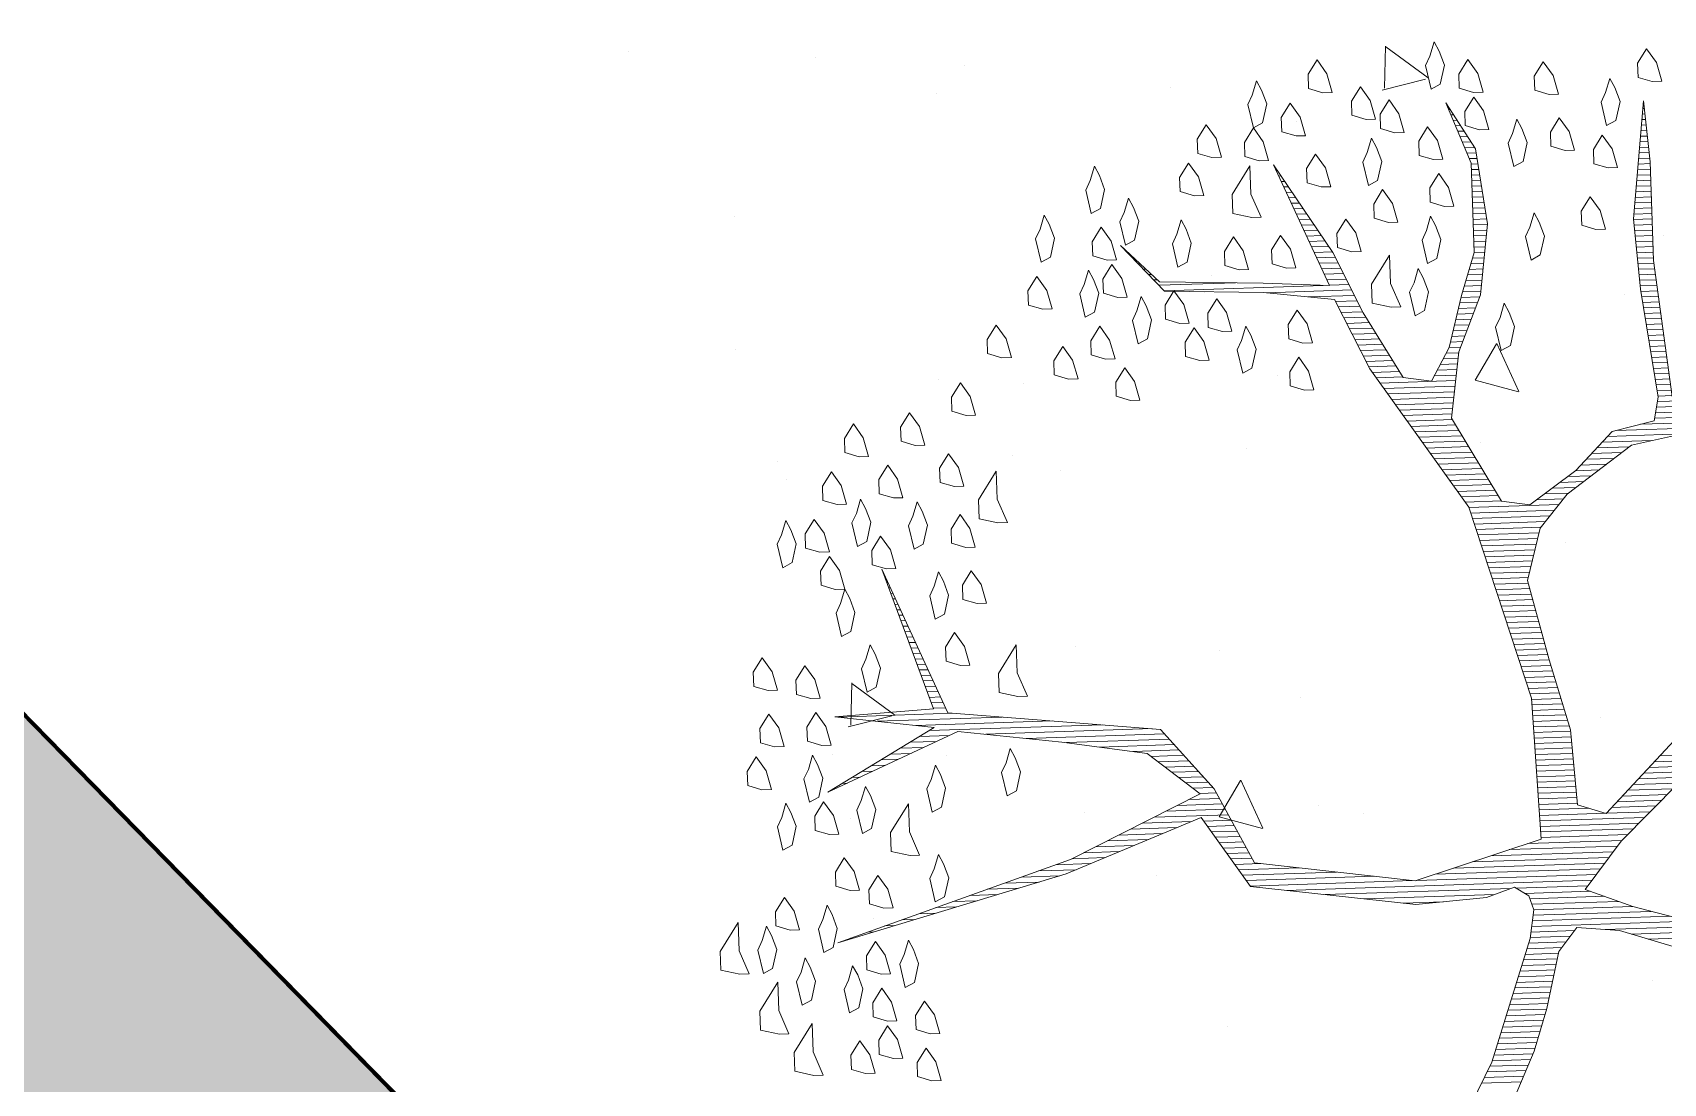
# Model space of a CAD drawing. Header units: millimetres. Extents: x 111 to 1506, y 14 to 566.
# Drawn here: x 222.786 to 224.835, y 192.227 to 193.548 of the extents above; entities that cross this region are included whole.
import ezdxf

# ---------------------------------------------------------------- set-up
doc = ezdxf.new("R2010")
doc.units = ezdxf.units.MM
doc.linetypes.add('ACAD_ISO04W100', pattern=[30, 24, -3, 0, -3])
doc.layers.add('ARBOLES', color=78, linetype='Continuous', lineweight=5)
doc.layers.add('G', color=254, linetype='Continuous', lineweight=5)

# ---------------------------------------------------------------- blocks, each defined once
blk = doc.blocks.new('*X16')
at = {"color": 0}
for p, q in [((17.5775, 17.92), (17.578, 17.92)), ((17.5814, 17.91), (17.584, 17.91)), ((17.9333, 17.91), (17.9341, 17.91)), ((17.5852, 17.9), (17.59, 17.9)), ((17.5891, 17.89), (17.596, 17.89)), ((17.5929, 17.88), (17.602, 17.88)), ((17.9297, 17.88), (17.9364, 17.88)), ((17.9309, 17.89), (17.9356, 17.89)), ((17.9321, 17.9), (17.9348, 17.9)), ((17.5967, 17.87), (17.608, 17.87)), ((17.6006, 17.86), (17.614, 17.86)), ((17.6044, 17.85), (17.62, 17.85)), ((17.9261, 17.85), (17.9387, 17.85)), ((17.9273, 17.86), (17.9379, 17.86)), ((17.9285, 17.87), (17.9371, 17.87)), ((17.2621, 17.82), (17.2622, 17.82)), ((17.6083, 17.84), (17.626, 17.84)), ((17.6121, 17.83), (17.6285, 17.83)), ((17.616, 17.82), (17.6298, 17.82)), ((17.9225, 17.82), (17.941, 17.82)), ((17.9237, 17.83), (17.9402, 17.83)), ((17.9249, 17.84), (17.9395, 17.84)), ((17.2663, 17.81), (17.2685, 17.81)), ((17.2706, 17.8), (17.2748, 17.8)), ((17.2748, 17.79), (17.2811, 17.79)), ((17.6191, 17.81), (17.631, 17.81)), ((17.6191, 17.8), (17.6323, 17.8)), ((17.6191, 17.79), (17.6335, 17.79)), ((17.9189, 17.79), (17.9423, 17.79)), ((17.9201, 17.8), (17.9423, 17.8)), ((17.9213, 17.81), (17.9418, 17.81)), ((17.279, 17.78), (17.2874, 17.78)), ((17.2832, 17.77), (17.2937, 17.77)), ((17.2875, 17.76), (17.3001, 17.76)), ((17.6191, 17.78), (17.6348, 17.78)), ((17.6191, 17.77), (17.636, 17.77)), ((17.6191, 17.76), (17.6373, 17.76)), ((17.9153, 17.76), (17.9423, 17.76)), ((17.9165, 17.77), (17.9423, 17.77)), ((17.9177, 17.78), (17.9423, 17.78)), ((17.2917, 17.75), (17.3064, 17.75)), ((17.2959, 17.74), (17.3127, 17.74)), ((17.3002, 17.73), (17.319, 17.73)), ((17.6191, 17.75), (17.6385, 17.75)), ((17.6191, 17.74), (17.6398, 17.74)), ((17.6191, 17.73), (17.641, 17.73)), ((17.9117, 17.73), (17.9423, 17.73)), ((17.9129, 17.74), (17.9423, 17.74)), ((17.9141, 17.75), (17.9423, 17.75)), ((17.3044, 17.72), (17.3253, 17.72)), ((17.3086, 17.71), (17.3316, 17.71)), ((17.3129, 17.7), (17.3379, 17.7)), ((17.6191, 17.72), (17.6423, 17.72)), ((17.6191, 17.71), (17.6435, 17.71)), ((17.6191, 17.7), (17.6445, 17.7)), ((17.9083, 17.7), (17.9423, 17.7)), ((17.9093, 17.71), (17.9423, 17.71)), ((17.9105, 17.72), (17.9423, 17.72)), ((16.9852, 17.68), (16.9856, 17.68)), ((16.9942, 17.67), (16.9956, 17.67)), ((17.3171, 17.69), (17.3443, 17.69)), ((17.3213, 17.68), (17.3506, 17.68)), ((17.3256, 17.67), (17.3569, 17.67)), ((17.6191, 17.69), (17.6431, 17.69)), ((17.6191, 17.68), (17.6418, 17.68)), ((17.6191, 17.67), (17.6405, 17.67)), ((17.909, 17.69), (17.9423, 17.69)), ((17.9097, 17.68), (17.9423, 17.68)), ((17.9103, 17.67), (17.9423, 17.67)), ((17.0032, 17.66), (17.0056, 17.66)), ((17.0122, 17.65), (17.0156, 17.65)), ((17.3298, 17.66), (17.3632, 17.66)), ((17.334, 17.65), (17.368, 17.65)), ((17.619, 17.65), (17.6378, 17.65)), ((17.6191, 17.66), (17.6391, 17.66)), ((17.911, 17.66), (17.9423, 17.66)), ((17.9117, 17.65), (17.9423, 17.65)), ((17.0212, 17.64), (17.0256, 17.64)), ((17.0302, 17.63), (17.0356, 17.63)), ((17.0392, 17.62), (17.0456, 17.62)), ((17.3382, 17.64), (17.3727, 17.64)), ((17.3425, 17.63), (17.3773, 17.63)), ((17.3467, 17.62), (17.3819, 17.62)), ((17.6091, 17.62), (17.6338, 17.62)), ((17.6124, 17.63), (17.6351, 17.63)), ((17.6157, 17.64), (17.6365, 17.64)), ((17.9123, 17.64), (17.9423, 17.64)), ((17.913, 17.63), (17.9423, 17.63)), ((17.9137, 17.62), (17.9428, 17.62)), ((17.0482, 17.61), (17.1861, 17.61)), ((17.0572, 17.6), (17.3444, 17.6)), ((17.2417, 17.59), (17.3957, 17.59)), ((17.3509, 17.61), (17.3865, 17.61)), ((17.3552, 17.6), (17.3911, 17.6)), ((17.5991, 17.59), (17.6298, 17.59)), ((17.6024, 17.6), (17.6311, 17.6)), ((17.6057, 17.61), (17.6325, 17.61)), ((17.9143, 17.61), (17.9438, 17.61)), ((17.915, 17.6), (17.9448, 17.6)), ((17.9157, 17.59), (17.9459, 17.59)), ((17.3167, 17.58), (17.4003, 17.58)), ((17.3657, 17.57), (17.405, 17.57)), ((17.3704, 17.56), (17.4096, 17.56)), ((17.5899, 17.56), (17.6219, 17.56)), ((17.5926, 17.57), (17.6261, 17.57)), ((17.5957, 17.58), (17.6285, 17.58)), ((17.9163, 17.58), (17.9469, 17.58)), ((17.9172, 17.57), (17.9479, 17.57)), ((17.9186, 17.56), (17.949, 17.56)), ((17.3751, 17.55), (17.4142, 17.55)), ((17.3797, 17.54), (17.4197, 17.54)), ((17.3844, 17.53), (17.4254, 17.53)), ((17.5817, 17.53), (17.6094, 17.53)), ((17.5844, 17.54), (17.6136, 17.54)), ((17.5872, 17.55), (17.6178, 17.55)), ((17.9199, 17.55), (17.95, 17.55)), ((17.9212, 17.54), (17.951, 17.54)), ((17.9225, 17.53), (17.9521, 17.53)), ((17.3891, 17.52), (17.4311, 17.52)), ((17.3937, 17.51), (17.4369, 17.51)), ((17.3984, 17.5), (17.4426, 17.5)), ((17.5735, 17.5), (17.5969, 17.5)), ((17.5762, 17.51), (17.6011, 17.51)), ((17.579, 17.52), (17.6053, 17.52)), ((17.9238, 17.52), (17.9531, 17.52)), ((17.9251, 17.51), (17.9541, 17.51)), ((17.9264, 17.5), (17.9552, 17.5)), ((17.4031, 17.49), (17.4483, 17.49)), ((17.4077, 17.48), (17.454, 17.48)), ((17.4124, 17.47), (17.4597, 17.47)), ((17.5623, 17.47), (17.5849, 17.47)), ((17.568, 17.48), (17.5886, 17.48)), ((17.5708, 17.49), (17.5928, 17.49)), ((17.9277, 17.49), (17.9562, 17.49)), ((17.929, 17.48), (17.9572, 17.48)), ((17.9303, 17.47), (17.9583, 17.47)), ((17.4171, 17.46), (17.4654, 17.46)), ((17.4217, 17.45), (17.4711, 17.45)), ((17.4276, 17.44), (17.4769, 17.44)), ((17.5452, 17.44), (17.5806, 17.44)), ((17.5509, 17.45), (17.582, 17.45)), ((17.5566, 17.46), (17.5834, 17.46)), ((17.9316, 17.46), (17.9593, 17.46)), ((17.9329, 17.45), (17.9604, 17.45)), ((17.9342, 17.44), (17.9614, 17.44)), ((17.4343, 17.43), (17.4826, 17.43)), ((17.441, 17.42), (17.5777, 17.42)), ((17.4476, 17.41), (17.5763, 17.41)), ((17.5394, 17.43), (17.5792, 17.43)), ((17.9355, 17.43), (17.9624, 17.43)), ((17.9368, 17.42), (17.9635, 17.42)), ((17.9381, 17.41), (17.9645, 17.41)), ((17.4543, 17.4), (17.5749, 17.4)), ((17.461, 17.39), (17.5734, 17.39)), ((17.4676, 17.38), (17.572, 17.38)), ((17.9394, 17.4), (17.9655, 17.4)), ((17.9407, 17.39), (17.9666, 17.39)), ((17.942, 17.38), (17.9676, 17.38)), ((17.4743, 17.37), (17.5706, 17.37)), ((17.481, 17.36), (17.5692, 17.36)), ((17.4876, 17.35), (17.5695, 17.35)), ((17.9367, 17.35), (18.061, 17.35)), ((17.9387, 17.36), (18.004, 17.36)), ((17.9407, 17.37), (17.984, 17.37)), ((17.4943, 17.34), (17.5751, 17.34)), ((17.501, 17.33), (17.5807, 17.33)), ((17.5076, 17.32), (17.5862, 17.32)), ((17.8637, 17.32), (18.0288, 17.32)), ((17.9087, 17.33), (18.0396, 17.33)), ((17.9347, 17.34), (18.0503, 17.34)), ((17.5143, 17.31), (17.5918, 17.31)), ((17.521, 17.3), (17.5973, 17.3)), ((17.5276, 17.29), (17.6029, 17.29)), ((17.8287, 17.29), (17.887, 17.29)), ((17.8387, 17.3), (17.9283, 17.3)), ((17.8487, 17.31), (17.9816, 17.31)), ((17.5343, 17.28), (17.6084, 17.28)), ((17.541, 17.27), (17.614, 17.27)), ((17.5476, 17.26), (17.6195, 17.26)), ((17.7987, 17.26), (17.845, 17.26)), ((17.8087, 17.27), (17.859, 17.27)), ((17.8187, 17.28), (17.873, 17.28)), ((17.5543, 17.25), (17.6251, 17.25)), ((17.561, 17.24), (17.6307, 17.24)), ((17.5676, 17.23), (17.6362, 17.23)), ((17.7599, 17.23), (17.803, 17.23)), ((17.7741, 17.24), (17.817, 17.24)), ((17.7884, 17.25), (17.831, 17.25)), ((17.5743, 17.22), (17.6418, 17.22)), ((17.581, 17.21), (17.6473, 17.21)), ((17.5876, 17.2), (17.6529, 17.2)), ((17.717, 17.2), (17.7653, 17.2)), ((17.7313, 17.21), (17.775, 17.21)), ((17.7456, 17.22), (17.789, 17.22)), ((17.5939, 17.19), (17.7568, 17.19)), ((17.5968, 17.18), (17.7482, 17.18)), ((17.5998, 17.17), (17.7396, 17.17)), ((17.6027, 17.16), (17.731, 17.16)), ((17.6056, 17.15), (17.7225, 17.15)), ((17.6085, 17.14), (17.7189, 17.14)), ((17.6115, 17.13), (17.7161, 17.13)), ((17.6144, 17.12), (17.7134, 17.12)), ((16.5321, 17.11), (16.5325, 17.11)), ((16.5355, 17.1), (16.5367, 17.1)), ((16.5388, 17.09), (16.5409, 17.09)), ((17.6173, 17.11), (17.7107, 17.11)), ((17.6203, 17.1), (17.7079, 17.1)), ((17.6232, 17.09), (17.7052, 17.09)), ((16.5421, 17.08), (16.5451, 17.08)), ((16.5454, 17.07), (16.5493, 17.07)), ((16.5488, 17.06), (16.5535, 17.06)), ((17.6261, 17.08), (17.7025, 17.08)), ((17.629, 17.07), (17.6998, 17.07)), ((17.632, 17.06), (17.697, 17.06)), ((16.5521, 17.05), (16.5577, 17.05)), ((16.5554, 17.04), (16.5619, 17.04)), ((16.5588, 17.03), (16.566, 17.03)), ((17.6349, 17.05), (17.6968, 17.05)), ((17.6378, 17.04), (17.6992, 17.04)), ((17.6407, 17.03), (17.7015, 17.03)), ((16.5621, 17.02), (16.5702, 17.02)), ((16.5654, 17.01), (16.5744, 17.01)), ((16.5688, 17), (16.5786, 17)), ((17.6437, 17.02), (17.7039, 17.02)), ((17.6466, 17.01), (17.7062, 17.01)), ((17.6495, 17), (17.7086, 17)), ((16.5721, 16.99), (16.5828, 16.99)), ((16.5754, 16.98), (16.587, 16.98)), ((16.5788, 16.97), (16.5912, 16.97)), ((17.6524, 16.99), (17.7109, 16.99)), ((17.6554, 16.98), (17.7133, 16.98)), ((17.6583, 16.97), (17.7156, 16.97)), ((16.5821, 16.96), (16.5954, 16.96)), ((16.5854, 16.95), (16.5996, 16.95)), ((16.5888, 16.94), (16.6038, 16.94)), ((17.6612, 16.96), (17.718, 16.96)), ((17.6642, 16.95), (17.7204, 16.95)), ((17.6671, 16.94), (17.7227, 16.94)), ((16.5921, 16.93), (16.608, 16.93)), ((16.5954, 16.92), (16.6122, 16.92)), ((16.5988, 16.91), (16.6164, 16.91)), ((17.67, 16.93), (17.7251, 16.93)), ((17.6729, 16.92), (17.7274, 16.92)), ((17.6759, 16.91), (17.7298, 16.91)), ((16.6021, 16.9), (16.6206, 16.9)), ((16.6054, 16.89), (16.6248, 16.89)), ((16.6088, 16.88), (16.629, 16.88)), ((17.6788, 16.9), (17.7324, 16.9)), ((17.6817, 16.89), (17.7351, 16.89)), ((17.6846, 16.88), (17.7378, 16.88)), ((16.443, 16.85), (16.6488, 16.85)), ((16.6121, 16.87), (16.6331, 16.87)), ((16.6154, 16.86), (16.6373, 16.86)), ((17.6876, 16.87), (17.7404, 16.87)), ((17.6905, 16.86), (17.7431, 16.86)), ((17.6934, 16.85), (17.7458, 16.85)), ((16.513, 16.84), (16.7388, 16.84)), ((16.583, 16.83), (16.8288, 16.83)), ((16.6062, 16.82), (16.9188, 16.82)), ((17.6957, 16.84), (17.7484, 16.84)), ((17.6961, 16.83), (17.7511, 16.83)), ((17.6964, 16.82), (17.7538, 16.82)), ((16.5531, 16.79), (16.5956, 16.79)), ((16.5708, 16.8), (16.6189, 16.8)), ((16.5885, 16.81), (16.6422, 16.81)), ((16.7083, 16.81), (17.0088, 16.81)), ((16.7816, 16.8), (17.0309, 16.8)), ((16.8532, 16.79), (17.0394, 16.79)), ((17.6967, 16.81), (17.7564, 16.81)), ((17.6971, 16.8), (17.7591, 16.8)), ((17.6974, 16.79), (17.7618, 16.79)), ((16.5001, 16.76), (16.5256, 16.76)), ((16.5178, 16.77), (16.5489, 16.77)), ((16.5355, 16.78), (16.5722, 16.78)), ((16.9132, 16.78), (17.0478, 16.78)), ((16.9732, 16.77), (17.0563, 16.77)), ((17.0054, 16.76), (17.0647, 16.76)), ((17.6977, 16.78), (17.7639, 16.78)), ((17.6981, 16.77), (17.7645, 16.77)), ((17.6984, 16.76), (17.7651, 16.76)), ((16.447, 16.73), (16.4556, 16.73)), ((16.4647, 16.74), (16.4789, 16.74)), ((16.4824, 16.75), (16.5022, 16.75)), ((17.0177, 16.75), (17.0732, 16.75)), ((17.0299, 16.74), (17.0817, 16.74)), ((17.0421, 16.73), (17.0901, 16.73)), ((17.6987, 16.75), (17.7657, 16.75)), ((17.6991, 16.74), (17.7664, 16.74)), ((17.6994, 16.73), (17.767, 16.73)), ((17.9235, 16.73), (18.0084, 16.73)), ((16.4293, 16.72), (16.4322, 16.72)), ((17.0543, 16.72), (17.0986, 16.72)), ((17.0665, 16.71), (17.1071, 16.71)), ((17.0788, 16.7), (17.1155, 16.7)), ((17.6997, 16.72), (17.7676, 16.72)), ((17.7001, 16.71), (17.7682, 16.71)), ((17.7004, 16.7), (17.7689, 16.7)), ((17.8935, 16.7), (17.9768, 16.7)), ((17.9035, 16.71), (17.9873, 16.71)), ((17.9135, 16.72), (17.9979, 16.72)), ((17.0504, 16.67), (17.1313, 16.67)), ((17.0719, 16.68), (17.1263, 16.68)), ((17.091, 16.69), (17.1213, 16.69)), ((17.7007, 16.69), (17.7695, 16.69)), ((17.7011, 16.68), (17.7701, 16.68)), ((17.7014, 16.67), (17.7707, 16.67)), ((17.8635, 16.67), (17.9451, 16.67)), ((17.8735, 16.68), (17.9556, 16.68)), ((17.8835, 16.69), (17.9662, 16.69)), ((16.9858, 16.64), (17.0741, 16.64)), ((17.0073, 16.65), (17.1413, 16.65)), ((17.0288, 16.66), (17.1363, 16.66)), ((17.0964, 16.64), (17.1463, 16.64)), ((17.7017, 16.66), (17.7714, 16.66)), ((17.7021, 16.65), (17.772, 16.65)), ((17.7024, 16.64), (17.7924, 16.64)), ((17.8335, 16.64), (17.9134, 16.64)), ((17.8435, 16.65), (17.924, 16.65)), ((17.8535, 16.66), (17.9345, 16.66)), ((16.9211, 16.61), (16.995, 16.61)), ((16.9427, 16.62), (17.0214, 16.62)), ((16.9642, 16.63), (17.0477, 16.63)), ((17.1031, 16.63), (17.1513, 16.63)), ((17.1097, 16.62), (17.1563, 16.62)), ((17.1164, 16.61), (17.1613, 16.61)), ((17.7027, 16.63), (17.8224, 16.63)), ((17.7031, 16.62), (17.8923, 16.62)), ((17.7034, 16.61), (17.8818, 16.61)), ((17.8235, 16.63), (17.9029, 16.63)), ((16.8781, 16.59), (16.9423, 16.59)), ((16.8996, 16.6), (16.9686, 16.6)), ((17.1231, 16.6), (17.1663, 16.6)), ((17.1297, 16.59), (17.1713, 16.59)), ((17.7037, 16.6), (17.8712, 16.6)), ((17.7041, 16.59), (17.8606, 16.59)), ((16.7953, 16.56), (16.8632, 16.56)), ((16.8265, 16.57), (16.8895, 16.57)), ((16.8565, 16.58), (16.9159, 16.58)), ((17.1364, 16.58), (17.1763, 16.58)), ((17.1431, 16.57), (17.1813, 16.57)), ((17.1497, 16.56), (17.1971, 16.56)), ((17.6123, 16.56), (17.8338, 16.56)), ((17.646, 16.57), (17.8418, 16.57)), ((17.6798, 16.58), (17.8501, 16.58)), ((16.7015, 16.53), (16.7578, 16.53)), ((16.7328, 16.54), (16.7955, 16.54)), ((16.764, 16.55), (16.8332, 16.55)), ((17.1564, 16.55), (17.2651, 16.55)), ((17.163, 16.54), (17.3331, 16.54)), ((17.1697, 16.53), (17.401, 16.53)), ((17.511, 16.53), (17.8098, 16.53)), ((17.5448, 16.54), (17.8178, 16.54)), ((17.5785, 16.55), (17.8258, 16.55)), ((16.6078, 16.5), (16.6447, 16.5)), ((16.639, 16.51), (16.6824, 16.51)), ((16.6703, 16.52), (16.7201, 16.52)), ((17.1764, 16.52), (17.469, 16.52)), ((17.2412, 16.51), (17.7938, 16.51)), ((17.3112, 16.5), (17.6466, 16.5)), ((17.4773, 16.52), (17.8018, 16.52)), ((17.6564, 16.5), (17.7858, 16.5)), ((16.514, 16.47), (16.5317, 16.47)), ((16.5453, 16.48), (16.5693, 16.48)), ((16.5765, 16.49), (16.607, 16.49)), ((17.3812, 16.49), (17.6166, 16.49)), ((17.4512, 16.48), (17.5245, 16.48)), ((17.6714, 16.49), (17.7899, 16.49)), ((17.6804, 16.48), (17.8149, 16.48)), ((17.6837, 16.47), (17.8399, 16.47)), ((16.4515, 16.45), (16.4563, 16.45)), ((16.4828, 16.46), (16.494, 16.46)), ((17.6839, 16.44), (17.9326, 16.44)), ((17.6855, 16.45), (17.8986, 16.45)), ((17.687, 16.46), (17.8649, 16.46)), ((17.6789, 16.41), (17.7512, 16.41)), ((17.6805, 16.42), (17.7592, 16.42)), ((17.6822, 16.43), (17.9666, 16.43)), ((17.8145, 16.42), (18.0006, 16.42)), ((17.8617, 16.41), (18.0157, 16.41)), ((17.6687, 16.38), (17.7289, 16.38)), ((17.6722, 16.39), (17.7352, 16.39)), ((17.6757, 16.4), (17.7432, 16.4)), ((17.8916, 16.4), (18.0232, 16.4)), ((17.6584, 16.35), (17.7214, 16.35)), ((17.6618, 16.36), (17.7239, 16.36)), ((17.6653, 16.37), (17.7264, 16.37)), ((17.648, 16.32), (17.7139, 16.32)), ((17.6514, 16.33), (17.7164, 16.33)), ((17.6549, 16.34), (17.7189, 16.34)), ((17.6376, 16.29), (17.7064, 16.29)), ((17.6411, 16.3), (17.7089, 16.3)), ((17.6445, 16.31), (17.7114, 16.31)), ((17.6272, 16.26), (17.6971, 16.26)), ((17.6307, 16.27), (17.7005, 16.27)), ((17.6341, 16.28), (17.7038, 16.28)), ((17.6168, 16.23), (17.6871, 16.23)), ((17.6203, 16.24), (17.6905, 16.24)), ((17.6237, 16.25), (17.6938, 16.25)), ((17.6064, 16.2), (17.6766, 16.2)), ((17.6099, 16.21), (17.6805, 16.21)), ((17.6134, 16.22), (17.6838, 16.22)), ((17.5928, 16.17), (17.6627, 16.17)), ((17.5981, 16.18), (17.6673, 16.18)), ((17.603, 16.19), (17.6719, 16.19)), ((17.5821, 16.15), (17.6535, 16.15)), ((17.5874, 16.16), (17.6581, 16.16))]:
    blk.add_line(p, q, dxfattribs=at)
blk = doc.blocks.new('E1E')
at = {"layer": 'ARBOLES', "ltscale": 0.2}
for p, q in [((95.5359, 59.5519), (95.5359, 59.5519)), ((95.2708, 59.4541), (95.2708, 59.4541)), ((96.6386, 58.7496), (96.6386, 58.7496)), ((96.0816, 58.6988), (96.0816, 58.6988)), ((96.7277, 58.6218), (96.7277, 58.6218)), ((96.7897, 58.5418), (96.7897, 58.5418)), ((96.2657, 58.527), (96.2657, 58.527)), ((96.7825, 58.4946), (96.7278, 58.4546)), ((96.8025, 58.431), (96.78, 58.4907)), ((96.4032, 58.4799), (96.4032, 58.4799)), ((96.6289, 58.4788), (96.6289, 58.4788)), ((96.0502, 58.4349), (96.0502, 58.4349)), ((96.8019, 58.4317), (96.7246, 58.4514)), ((96.2114, 58.4099), (96.1441, 58.4015)), ((96.2025, 58.3466), (96.2117, 58.4097)), ((95.5121, 58.3932), (95.5121, 58.3932)), ((96.2019, 58.3461), (96.1439, 58.4008)), ((96.0788, 58.338), (96.0788, 58.338)), ((96.0113, 58.3231), (96.0113, 58.3231)), ((96.5104, 58.2531), (96.5104, 58.2531)), ((95.7543, 58.1961), (95.7543, 58.1961)), ((96.1659, 58.1962), (96.1659, 58.1962)), ((96.3063, 58.1771), (96.3063, 58.1771)), ((97.0096, 58.183), (97.0096, 58.183)), ((97.032, 58.1625), (97.032, 58.1625)), ((95.7346, 58.0534), (95.7346, 58.0534)), ((96.6306, 58.0145), (96.6306, 58.0145)), ((96.7075, 58.0206), (96.7075, 58.0206)), ((97.1546, 58.0293), (97.1546, 58.0293)), ((96.8535, 57.957), (96.8535, 57.957)), ((96.7329, 57.9133), (96.7329, 57.9133)), ((96.3831, 57.8787), (96.3831, 57.8787)), ((97.2321, 57.8433), (97.2321, 57.8433)), ((95.8816, 57.8288), (95.8816, 57.8288)), ((96.3808, 57.7588), (96.3808, 57.7588)), ((96.0586, 57.7367), (96.0586, 57.7367)), ((96.5308, 57.6837), (96.5308, 57.6837)), ((96.1011, 57.6524), (96.0338, 57.644)), ((96.0922, 57.5891), (96.1014, 57.6522)), ((96.5309, 57.6553), (96.5309, 57.6553)), ((96.0916, 57.5886), (96.0336, 57.6433)), ((97.0189, 57.5576), (97.0189, 57.5576)), ((96.9955, 57.5021), (96.9955, 57.5021)), ((95.9403, 57.448), (95.9403, 57.448)), ((96.6945, 57.4157), (96.6945, 57.4157)), ((96.4995, 57.3914), (96.4995, 57.3914)), ((95.9202, 57.3422), (95.9202, 57.3422)), ((96.3968, 57.2987), (96.3421, 57.2587)), ((96.4168, 57.2351), (96.3942, 57.2948)), ((96.2526, 57.2622), (96.2526, 57.2622)), ((96.4161, 57.2358), (96.3388, 57.2555)), ((96.37, 57.2738), (96.37, 57.2738)), ((96.0455, 57.1319), (96.0455, 57.1319))]:
    blk.add_line(p, q, dxfattribs=at)
for points in [[(95.6387, 58.6613), (95.6373, 58.5593), (95.6439, 58.4921), (95.6591, 58.4054), (95.6476, 58.3613), (95.5861, 58.3417), (95.4965, 58.333)], [(95.4561, 58.2838), (95.5811, 58.3005), (95.6577, 58.3035), (95.6347, 58.2152), (95.5632, 58.0431)], [(95.6102, 58.0251), (95.6715, 58.1849), (95.7164, 58.1893), (95.7692, 58.0881), (95.8387, 58.0021), (95.9139, 57.9032), (95.9263, 57.8229), (95.9075, 57.76), (95.8454, 57.6544), (95.75, 57.5886)], [(95.8158, 57.5633), (95.9193, 57.3834), (95.9802, 57.2468), (96.0243, 57.1651), (95.9714, 57.3364), (95.9215, 57.4311), (95.8354, 57.572), (95.8274, 57.6074), (95.8801, 57.6465), (95.909, 57.7217), (95.9538, 57.7962), (95.9957, 57.8071), (96.1128, 57.719), (96.1404, 57.6221), (96.1426, 57.5296), (96.173, 57.4262), (96.2324, 57.3279), (96.3004, 57.2803), (96.2302, 57.3504), (96.1752, 57.4739), (96.1686, 57.5412), (96.1563, 57.6214), (96.162, 57.6785), (96.2039, 57.6894), (96.2965, 57.6215), (96.3732, 57.5543), (96.5063, 57.4655), (96.3594, 57.6027), (96.4534, 57.6368), (96.5994, 57.694), (96.6746, 57.6651), (96.5871, 57.7041), (96.4476, 57.6498), (96.3442, 57.6194), (96.2553, 57.6966), (96.0383, 57.8338), (95.8415, 58.0658), (95.7481, 58.258), (95.9006, 58.3882), (96.1362, 58.4542), (96.2345, 58.3733), (96.3437, 58.3206), (96.6509, 58.4184), (96.8252, 58.2544), (96.6733, 58.4206), (96.807, 58.4879), (96.6617, 58.4466), (96.7737, 58.5977), (96.6263, 58.4386), (96.4745, 58.3944), (96.3488, 58.3618), (96.2512, 58.3884), (96.3956, 58.5541), (96.6745, 58.803), (96.3934, 58.5765), (96.2367, 58.421), (96.1282, 58.4896), (95.8861, 58.4207), (95.7914, 58.3708), (95.7582, 58.3404), (95.7329, 58.3447), (95.7177, 58.3613), (95.7068, 58.4033), (95.69, 58.5984), (95.6986, 58.7192)]]:
    blk.add_lwpolyline(points, dxfattribs=at)
for points in [[(96.6324, 59.0025), (96.6613, 59.0075), (96.6729, 58.9815), (96.6643, 58.9309), (96.6469, 58.9699), (96.6194, 58.9967)], [(96.5609, 58.9706), (96.5833, 58.9728), (96.592, 58.9533), (96.5876, 58.928), (96.5659, 58.9417), (96.5479, 58.9648)], [(96.704, 58.9642), (96.7329, 58.9693), (96.7445, 58.9433), (96.7359, 58.8926), (96.7185, 58.9317), (96.691, 58.9584)], [(96.464, 58.9431), (96.4864, 58.9452), (96.4951, 58.9257), (96.4908, 58.9004), (96.4691, 58.9141), (96.451, 58.9373)], [(96.5305, 58.9337), (96.5529, 58.9359), (96.5616, 58.9164), (96.5573, 58.8911), (96.5356, 58.9048), (96.5175, 58.9279)], [(96.7091, 58.8652), (96.7098, 58.8811), (96.6889, 58.9107), (96.6787, 58.8984), (96.6838, 58.8695), (96.699, 58.8529), (96.7113, 58.8428)], [(96.7937, 58.9028), (96.8226, 58.9079), (96.8342, 58.8819), (96.8255, 58.8313), (96.8082, 58.8703), (96.7807, 58.897)], [(96.493, 58.878), (96.5154, 58.8802), (96.5241, 58.8607), (96.5198, 58.8354), (96.4981, 58.8491), (96.48, 58.8722)], [(96.5602, 58.8846), (96.5826, 58.8868), (96.5913, 58.8672), (96.587, 58.8419), (96.5653, 58.8557), (96.5472, 58.8788)], [(96.6383, 58.8492), (96.639, 58.8651), (96.618, 58.8947), (96.6079, 58.8824), (96.613, 58.8535), (96.6282, 58.8369), (96.6405, 58.8268)], [(96.7814, 58.8428), (96.7821, 58.8587), (96.7612, 58.8883), (96.7511, 58.876), (96.7561, 58.8471), (96.7713, 58.8305), (96.7836, 58.8204)], [(96.5747, 58.7819), (96.5754, 58.7978), (96.5545, 58.8275), (96.5443, 58.8152), (96.5494, 58.7863), (96.5646, 58.7696), (96.5769, 58.7595)], [(96.5957, 58.8224), (96.6181, 58.8246), (96.6268, 58.8051), (96.6224, 58.7798), (96.6007, 58.7935), (96.5827, 58.8166)], [(96.7085, 58.7791), (96.7092, 58.795), (96.6882, 58.8247), (96.6781, 58.8124), (96.6832, 58.7835), (96.6984, 58.7668), (96.7107, 58.7567)], [(96.7482, 58.8124), (96.7706, 58.8146), (96.7793, 58.7951), (96.775, 58.7698), (96.7533, 58.7835), (96.7352, 58.8066)], [(96.6297, 58.7285), (96.6521, 58.7307), (96.6608, 58.7111), (96.6565, 58.6858), (96.6348, 58.6996), (96.6167, 58.7227)], [(96.6868, 58.7227), (96.7092, 58.7249), (96.7179, 58.7054), (96.7136, 58.6801), (96.6919, 58.6938), (96.6738, 58.7169)], [(96.5813, 58.6446), (96.582, 58.6605), (96.5611, 58.6901), (96.551, 58.6778), (96.556, 58.6489), (96.5712, 58.6323), (96.5835, 58.6222)], [(96.8242, 58.6592), (96.8249, 58.6751), (96.8039, 58.7047), (96.7938, 58.6924), (96.7989, 58.6635), (96.8141, 58.6469), (96.8264, 58.6368)], [(96.7476, 58.6563), (96.77, 58.6585), (96.7787, 58.6389), (96.7744, 58.6136), (96.7527, 58.6274), (96.7346, 58.6505)], [(96.6225, 58.6396), (96.6515, 58.6446), (96.663, 58.6186), (96.6544, 58.568), (96.637, 58.607), (96.6095, 58.6338)], [(96.7223, 58.5905), (96.7231, 58.6064), (96.7021, 58.636), (96.692, 58.6237), (96.697, 58.5948), (96.7122, 58.5782), (96.7245, 58.5681)], [(96.8676, 58.6318), (96.89, 58.634), (96.8987, 58.6144), (96.8944, 58.5891), (96.8727, 58.6029), (96.8546, 58.626)], [(96.8142, 58.5768), (96.8149, 58.5927), (96.7939, 58.6223), (96.7838, 58.61), (96.7889, 58.5811), (96.804, 58.5645), (96.8163, 58.5544)], [(96.6364, 58.521), (96.6371, 58.5369), (96.6161, 58.5665), (96.606, 58.5542), (96.6111, 58.5253), (96.6263, 58.5087), (96.6385, 58.4986)], [(96.8742, 58.5645), (96.8966, 58.5667), (96.9053, 58.5472), (96.9009, 58.5219), (96.8792, 58.5356), (96.8612, 58.5588)], [(96.8091, 58.5356), (96.8315, 58.5378), (96.8402, 58.5183), (96.8359, 58.493), (96.8142, 58.5067), (96.7961, 58.5298)], [(96.541, 58.4552), (96.5417, 58.4711), (96.5207, 58.5007), (96.5106, 58.4884), (96.5157, 58.4595), (96.5309, 58.4429), (96.5432, 58.4328)], [(96.9154, 58.4894), (96.9378, 58.4916), (96.9465, 58.4721), (96.9422, 58.4468), (96.9205, 58.4605), (96.9024, 58.4836)], [(96.8511, 58.4763), (96.8735, 58.4785), (96.8822, 58.459), (96.8779, 58.4337), (96.8562, 58.4474), (96.8381, 58.4705)], [(96.7962, 58.3896), (96.7969, 58.4055), (96.7759, 58.4351), (96.7658, 58.4228), (96.7709, 58.3939), (96.7861, 58.3773), (96.7984, 58.3671)], [(96.562, 58.3554), (96.5909, 58.3605), (96.6025, 58.3345), (96.5939, 58.2839), (96.5765, 58.3229), (96.549, 58.3496)], [(96.8635, 58.326), (96.8642, 58.3419), (96.8432, 58.3715), (96.8331, 58.3592), (96.8382, 58.3303), (96.8534, 58.3137), (96.8657, 58.3036)], [(96.6603, 58.3446), (96.6828, 58.3468), (96.6914, 58.3273), (96.6871, 58.302), (96.6654, 58.3157), (96.6473, 58.3388)], [(96.8787, 58.3094), (96.9011, 58.3116), (96.9098, 58.292), (96.9055, 58.2667), (96.8838, 58.2805), (96.8657, 58.3036)], [(96.7421, 58.2486), (96.7428, 58.2645), (96.7218, 58.2941), (96.7117, 58.2818), (96.7168, 58.2529), (96.732, 58.2363), (96.7443, 58.2261)], [(96.985, 58.2632), (96.9857, 58.2791), (96.9647, 58.3087), (96.9546, 58.2964), (96.9597, 58.2675), (96.9749, 58.2509), (96.9872, 58.2408)], [(96.9214, 58.266), (96.9438, 58.2682), (96.9525, 58.2487), (96.9481, 58.2234), (96.9264, 58.2371), (96.9084, 58.2602)], [(96.672, 58.2485), (96.6944, 58.2507), (96.7031, 58.2312), (96.6988, 58.2059), (96.6771, 58.2196), (96.659, 58.2427)], [(96.8187, 58.2515), (96.8411, 58.2537), (96.8498, 58.2342), (96.8455, 58.2089), (96.8238, 58.2226), (96.8057, 58.2457)], [(96.8925, 58.1908), (96.8932, 58.2067), (96.8722, 58.2364), (96.8621, 58.2241), (96.8672, 58.1951), (96.8824, 58.1785), (96.8947, 58.1684)], [(96.8116, 58.1626), (96.8123, 58.1785), (96.7913, 58.2081), (96.7812, 58.1958), (96.7863, 58.1669), (96.8014, 58.1503), (96.8137, 58.1402)], [(96.9243, 58.1894), (96.9467, 58.1916), (96.9554, 58.1721), (96.9511, 58.1468), (96.9294, 58.1605), (96.9113, 58.1836)], [(96.7197, 58.1762), (96.7422, 58.1784), (96.7508, 58.1589), (96.7465, 58.1336), (96.7248, 58.1473), (96.7067, 58.1705)], [(96.8492, 58.1481), (96.8716, 58.1503), (96.8803, 58.1308), (96.8759, 58.1055), (96.8542, 58.1192), (96.8362, 58.1423)], [(96.6887, 58.1235), (96.7176, 58.1285), (96.7292, 58.1025), (96.7206, 58.0519), (96.7032, 58.0909), (96.6757, 58.1177)], [(96.7704, 58.0975), (96.7928, 58.0997), (96.8015, 58.0802), (96.7972, 58.0549), (96.7755, 58.0686), (96.7574, 58.0917)], [(96.9208, 58.1099), (96.9432, 58.1121), (96.9518, 58.0926), (96.9475, 58.0672), (96.9258, 58.081), (96.9077, 58.1041)], [(96.8485, 58.0621), (96.8709, 58.0643), (96.8796, 58.0448), (96.8753, 58.0195), (96.8536, 58.0332), (96.8355, 58.0563)], [(96.7943, 57.9912), (96.8167, 57.9934), (96.8254, 57.9739), (96.8211, 57.9486), (96.7994, 57.9623), (96.7813, 57.9854)], [(96.7771, 57.89), (96.7995, 57.8922), (96.8082, 57.8727), (96.8038, 57.8474), (96.7821, 57.8611), (96.764, 57.8842)], [(96.5725, 57.8769), (96.5949, 57.879), (96.6036, 57.8595), (96.5993, 57.8342), (96.5776, 57.848), (96.5595, 57.8711)], [(96.6715, 57.882), (96.6939, 57.8842), (96.7026, 57.8647), (96.6983, 57.8394), (96.6766, 57.8531), (96.6585, 57.8762)], [(96.6311, 57.8328), (96.6535, 57.835), (96.6622, 57.8155), (96.6578, 57.7902), (96.6362, 57.8039), (96.6181, 57.827)], [(96.6145, 57.7475), (96.6152, 57.7634), (96.5942, 57.793), (96.5841, 57.7807), (96.5892, 57.7518), (96.6044, 57.7352), (96.6167, 57.7251)], [(96.7475, 57.7989), (96.7699, 57.8011), (96.7786, 57.7816), (96.7743, 57.7563), (96.7526, 57.77), (96.7345, 57.7931)], [(96.4511, 57.7293), (96.4519, 57.7452), (96.4309, 57.7748), (96.4208, 57.7625), (96.4258, 57.7336), (96.441, 57.717), (96.4533, 57.7069)], [(96.4981, 57.7814), (96.5205, 57.7836), (96.5292, 57.7641), (96.5249, 57.7388), (96.5032, 57.7525), (96.4851, 57.7756)], [(96.7034, 57.7403), (96.7041, 57.7562), (96.6832, 57.7859), (96.673, 57.7736), (96.6781, 57.7446), (96.6933, 57.728), (96.7056, 57.7179)], [(96.3347, 57.7632), (96.3571, 57.7654), (96.3658, 57.7459), (96.3615, 57.7206), (96.3398, 57.7343), (96.3217, 57.7574)], [(96.483, 57.7279), (96.5054, 57.7301), (96.5141, 57.7106), (96.5097, 57.6853), (96.488, 57.699), (96.4699, 57.7221)], [(96.5473, 57.7409), (96.5697, 57.7431), (96.5784, 57.7236), (96.5741, 57.6983), (96.5524, 57.712), (96.5343, 57.7351)], [(96.6492, 57.7396), (96.6716, 57.7417), (96.6803, 57.7222), (96.676, 57.6969), (96.6543, 57.7107), (96.6362, 57.7338)], [(96.7967, 57.6883), (96.7974, 57.7042), (96.7764, 57.7339), (96.7663, 57.7216), (96.7714, 57.6927), (96.7866, 57.676), (96.7989, 57.6659)], [(96.3637, 57.6982), (96.3861, 57.7003), (96.3948, 57.6808), (96.3905, 57.6555), (96.3688, 57.6692), (96.3507, 57.6924)], [(96.6854, 57.6933), (96.7078, 57.6955), (96.7165, 57.676), (96.7122, 57.6507), (96.6905, 57.6644), (96.6724, 57.6875)], [(96.6023, 57.6174), (96.603, 57.6333), (96.582, 57.6629), (96.5719, 57.6506), (96.577, 57.6217), (96.5922, 57.6051), (96.6045, 57.595)], [(96.6883, 57.6167), (96.689, 57.6326), (96.6681, 57.6622), (96.6579, 57.6499), (96.663, 57.621), (96.6782, 57.6044), (96.6905, 57.5943)], [(96.4946, 57.6317), (96.517, 57.6339), (96.5257, 57.6144), (96.5214, 57.5891), (96.4997, 57.6028), (96.4816, 57.626)], [(96.7541, 57.5914), (96.7548, 57.6073), (96.7339, 57.637), (96.7237, 57.6247), (96.7288, 57.5958), (96.744, 57.5791), (96.7563, 57.569)], [(96.1021, 57.5505), (96.1028, 57.5664), (96.0818, 57.596), (96.0717, 57.5837), (96.0768, 57.5548), (96.092, 57.5382), (96.1043, 57.5281)], [(96.2424, 57.5506), (96.2431, 57.5665), (96.2221, 57.5961), (96.212, 57.5838), (96.2171, 57.5549), (96.2322, 57.5383), (96.2445, 57.5282)], [(96.2604, 57.5976), (96.2893, 57.6027), (96.3009, 57.5767), (96.2923, 57.5261), (96.2749, 57.5651), (96.2474, 57.5918)], [(96.4295, 57.6028), (96.452, 57.605), (96.4606, 57.5855), (96.4563, 57.5602), (96.4346, 57.5739), (96.4165, 57.597)], [(96.5069, 57.5515), (96.5358, 57.5566), (96.5474, 57.5306), (96.5388, 57.48), (96.5214, 57.519), (96.4939, 57.5457)], [(96.5995, 57.5537), (96.6219, 57.5559), (96.6306, 57.5364), (96.6262, 57.5111), (96.6045, 57.5248), (96.5865, 57.548)], [(96.3472, 57.5427), (96.3696, 57.5449), (96.3783, 57.5254), (96.374, 57.5001), (96.3523, 57.5138), (96.3342, 57.5369)], [(96.2547, 57.4704), (96.2554, 57.4863), (96.2344, 57.5159), (96.2243, 57.5036), (96.2294, 57.4747), (96.2446, 57.4581), (96.2569, 57.448)], [(96.3125, 57.4805), (96.3349, 57.4827), (96.3436, 57.4632), (96.3393, 57.4379), (96.3176, 57.4516), (96.2995, 57.4747)], [(96.5966, 57.4901), (96.619, 57.4923), (96.6277, 57.4728), (96.6234, 57.4475), (96.6017, 57.4612), (96.5836, 57.4843)], [(96.1116, 57.4067), (96.1123, 57.4226), (96.0913, 57.4522), (96.0812, 57.4399), (96.0863, 57.411), (96.1015, 57.3944), (96.1138, 57.3842)], [(96.4268, 57.469), (96.4492, 57.4712), (96.4578, 57.4517), (96.4535, 57.4264), (96.4318, 57.4401), (96.4137, 57.4633)], [(96.5287, 57.4677), (96.5511, 57.4699), (96.5598, 57.4503), (96.5555, 57.425), (96.5338, 57.4388), (96.5157, 57.4619)], [(96.2432, 57.4263), (96.2656, 57.4285), (96.2743, 57.4089), (96.2699, 57.3836), (96.2482, 57.3974), (96.2302, 57.4205)], [(96.382, 57.3946), (96.3827, 57.4105), (96.3617, 57.4401), (96.3516, 57.4278), (96.3567, 57.3989), (96.3719, 57.3823), (96.3842, 57.3721)], [(96.5757, 57.3795), (96.5764, 57.3954), (96.5555, 57.425), (96.5453, 57.4127), (96.5504, 57.3838), (96.5656, 57.3672), (96.5779, 57.3571)], [(96.4911, 57.412), (96.5135, 57.4142), (96.5222, 57.3947), (96.5179, 57.3694), (96.4962, 57.3831), (96.4781, 57.4062)], [(96.0177, 57.3726), (96.0401, 57.3748), (96.0488, 57.3553), (96.0444, 57.33), (96.0227, 57.3437), (96.0047, 57.3668)], [(96.2851, 57.367), (96.3075, 57.3692), (96.3162, 57.3497), (96.3119, 57.3244), (96.2902, 57.3381), (96.2721, 57.3612)], [(96.3545, 57.3512), (96.377, 57.3533), (96.3856, 57.3338), (96.3813, 57.3085), (96.3596, 57.3223), (96.3415, 57.3454)], [(96.4023, 57.349), (96.4247, 57.3512), (96.4334, 57.3317), (96.429, 57.3064), (96.4073, 57.3201), (96.3893, 57.3432)], [(96.1891, 57.2853), (96.1898, 57.3012), (96.1688, 57.3308), (96.1587, 57.3185), (96.1637, 57.2896), (96.1789, 57.273), (96.1912, 57.2629)], [(96.4782, 57.3361), (96.5006, 57.3383), (96.5093, 57.3187), (96.5049, 57.2934), (96.4833, 57.3072), (96.4652, 57.3303)], [(96.2375, 57.299), (96.2599, 57.3012), (96.2686, 57.2817), (96.2643, 57.2564), (96.2426, 57.2701), (96.2245, 57.2932)], [(96.0358, 57.2794), (96.0582, 57.2816), (96.0669, 57.262), (96.0626, 57.2367), (96.0409, 57.2505), (96.0228, 57.2736)], [(96.1059, 57.2794), (96.1283, 57.2816), (96.137, 57.2621), (96.1327, 57.2368), (96.111, 57.2505), (96.0929, 57.2736)], [(96.2671, 57.2499), (96.2896, 57.2521), (96.2982, 57.2326), (96.2939, 57.2073), (96.2722, 57.221), (96.2541, 57.2441)], [(96.3489, 57.2239), (96.3496, 57.2398), (96.3286, 57.2695), (96.3185, 57.2572), (96.3236, 57.2282), (96.3387, 57.2116), (96.351, 57.2015)], [(96.0821, 57.1753), (96.0829, 57.1912), (96.0619, 57.2208), (96.0518, 57.2085), (96.0568, 57.1796), (96.072, 57.163), (96.0843, 57.1529)], [(96.1602, 57.2101), (96.1826, 57.2122), (96.1913, 57.1927), (96.187, 57.1674), (96.1653, 57.1812), (96.1472, 57.2043)], [(96.0229, 57.1333), (96.0453, 57.1355), (96.054, 57.116), (96.0497, 57.0907), (96.028, 57.1044), (96.0099, 57.1275)]]:
    blk.add_lwpolyline(points, close=True, dxfattribs=at)
at = {"layer": 'ARBOLES', "ltscale": 0.2, "xscale": 0.8372139817761642, "yscale": 0.8372139817761642, "zscale": 0.8372139817761642, "rotation": 204.0028523145856}
blk.add_blockref('*X16', (103.6395, 76.9735), dxfattribs=at)

msp = doc.modelspace()

# ---------------------------------------------------------------- hatches: boundary and pattern name
at = {"layer": 'G', "lineweight": 100, "ltscale": 1000}
h = msp.add_hatch(dxfattribs=at)
h.set_pattern_fill('AR-HBONE', color=256, scale=0.046, angle=-22.08523, style=0)
h.set_pattern_definition([(22.914772, (777.23143, 1670.63463), (0.097837146, 0.241122153), [0.552, -0.184]), (112.914772, (777.40091, 1670.70627), (0.097837146, 0.241122153), [0.552, -0.184])])
edge = h.paths.add_edge_path()
edge.add_line((221.74739, 201.07699), (222.24177, 203.56684))
edge.add_line((222.24177, 203.56684), (283.25265, 176.18215))
edge.add_line((283.25265, 176.18215), (282.61554, 174.27589))
edge.add_line((282.61554, 174.27589), (222.04443, 201.46319))
h = msp.add_hatch(dxfattribs=at)
h.set_pattern_fill('AR-HBONE', color=256, scale=0.046, angle=-22.08523, style=0)
h.set_pattern_definition([(22.914772, (797.12783, 1599.99595), (0.097837146, 0.241122153), [0.552, -0.184]), (112.914772, (797.29731, 1600.0676), (0.097837146, 0.241122153), [0.552, -0.184])])
h.paths.add_polyline_path([(326.50652, 83.72907), (327.08509, 85.9982), (222.22982, 193.24791), (221.75785, 190.86976)])

# ---------------------------------------------------------------- linework, layer by layer
at = {"linetype": 'ACAD_ISO04W100', "ltscale": 1000}
msp.add_line((222.22982, 193.24791), (233.59286, 181.6254), dxfattribs=at)
at = {"lineweight": 100, "ltscale": 1000}
for points in [[(233.59286, 181.6254), (222.22982, 193.24791), (223.71382, 200.71388), (239.20693, 193.75981), (233.59286, 181.6254)], [(233.59286, 181.6254), (222.22982, 193.24791)]]:
    msp.add_lwpolyline(points, dxfattribs=at)

# ---------------------------------------------------------------- block references
at = {"layer": 'ARBOLES', "color": 0, "xscale": 0.8310831642732954, "yscale": 0.8310831642732954, "zscale": 0.8310831642732954, "rotation": 157.9147716791316}
for p in [(315.71618, 209.53273), (316.62128, 207.47994)]:
    msp.add_blockref('E1E', p, dxfattribs=at)

doc.saveas('drawing.dxf')
